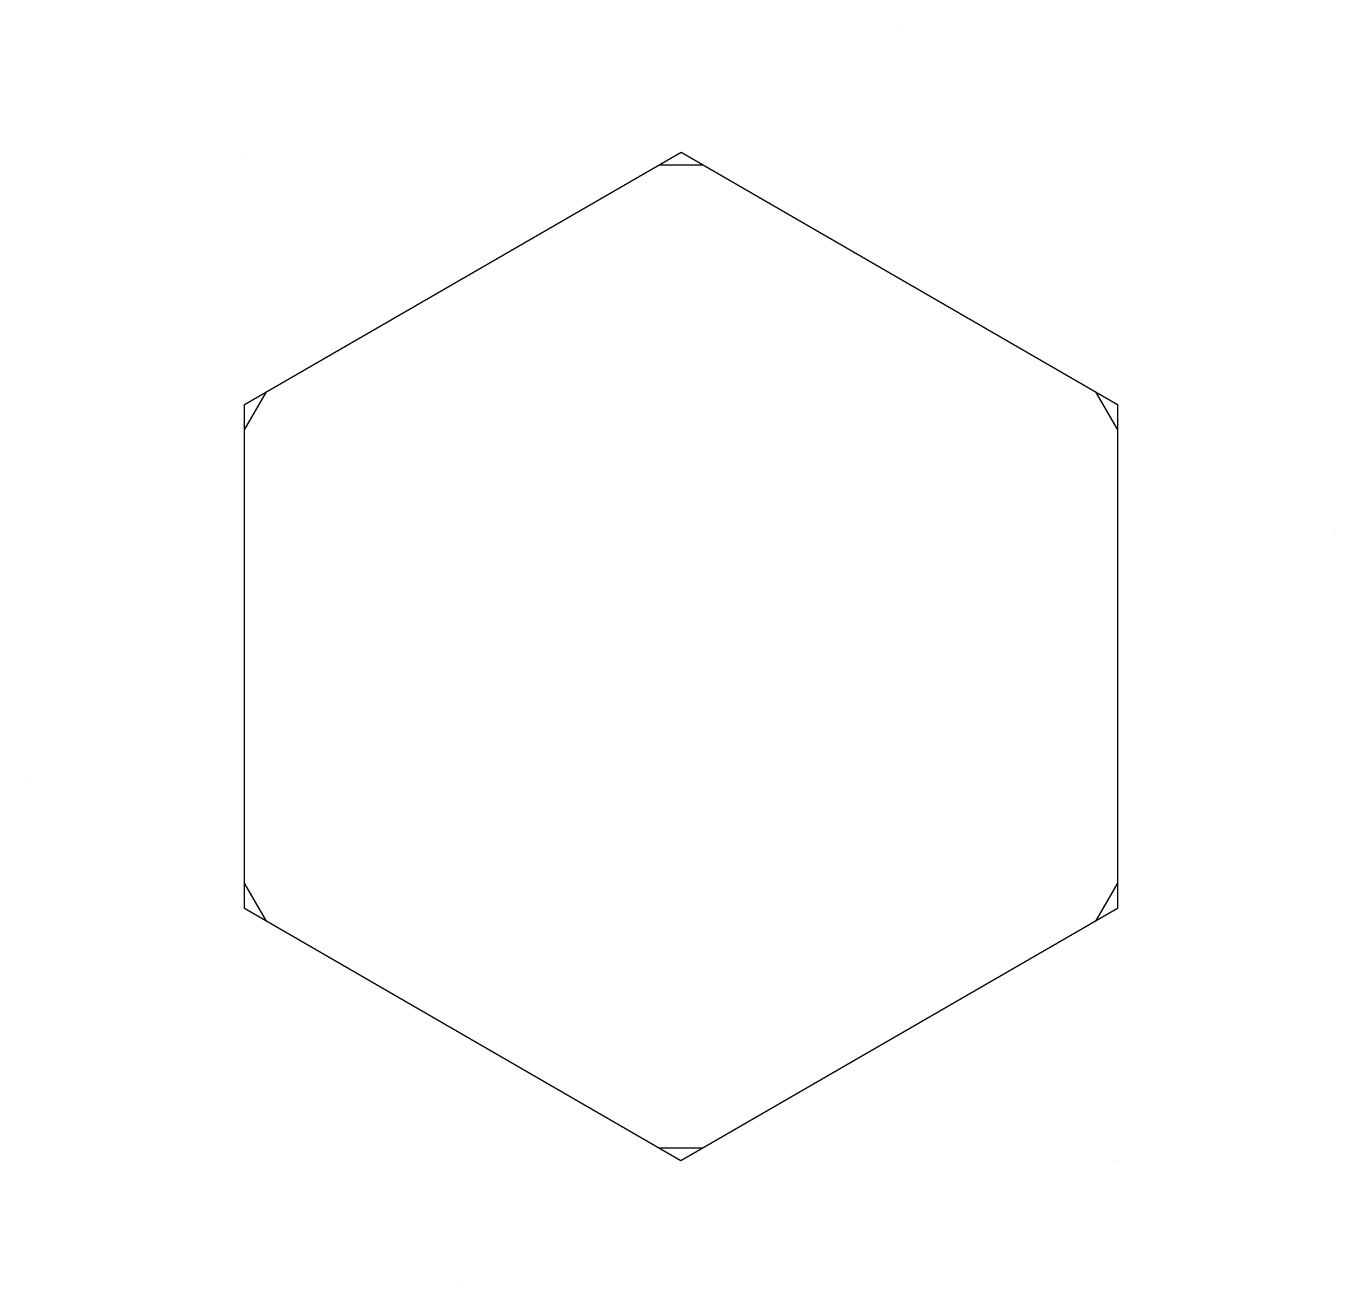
# Model space of a CAD drawing. Extents: x -416 to 2080, y -1039 to 1363.
import ezdxf

# ---------------------------------------------------------------- set-up
doc = ezdxf.new("R2010")
doc.units = 0
doc.layers.add('Layer_1', color=7, linetype='CONTINUOUS')

msp = doc.modelspace()

# ---------------------------------------------------------------- linework, layer by layer
at = {"layer": 'Layer_1', "color": 1}
for points in [[(1248.12, 1362.720491), (1248.12, 1362.720491), (1248.12, 1362.720491), (1248.12, 1362.720491), (1248.12, 1362.720491), (1248.12, 1362.720491), (1248.12, 1362.720491)], [(-0.000002, 1122.519683), (-0.000002, 1122.519683), (-0.000002, 1122.519683), (-0.000002, 1122.519683), (-0.000002, 1122.519683), (-0.000002, 1122.519683), (-0.000002, 1122.519683)], [(-0.000002, 1122.519683), (-0.000002, 1122.519683), (-0.000002, 1122.519683), (-0.000002, 1122.519683), (-0.000002, 1122.519683), (-0.000002, 1122.519683), (-0.000002, 1122.519683)], [(1664.160007, -318.685176), (832.079992, -799.086772), (0.000001, -318.685176), (0.000001, 642.118077), (832.08, 1122.519683), (1664.160007, 642.118069)], [(2080.2, 401.917266), (2080.2, 401.917266), (2080.2, 401.917266), (2080.2, 401.917266), (2080.2, 401.917266), (2080.2, 401.917266), (2080.2, 401.917266)], [(-416.04, -78.484346), (-416.04, -78.484346), (-416.04, -78.484346), (-416.04, -78.484346), (-416.04, -78.484346), (-416.04, -78.484346), (-416.04, -78.484346)], [(1664.16, -799.086765), (1664.16, -799.086765), (1664.16, -799.086765), (1664.16, -799.086765), (1664.16, -799.086765), (1664.16, -799.086765), (1664.16, -799.086765)], [(416.04, -1039.287572), (416.04, -1039.287572), (416.04, -1039.287572), (416.04, -1039.287572), (416.04, -1039.287572), (416.04, -1039.287572), (416.04, -1039.287572)]]:
    msp.add_lwpolyline(points, close=True, dxfattribs=at)
for points in [[(790.143005, 1098.301537), (873.979805, 1098.301537)], [(790.143005, 1098.301537), (873.979805, 1098.301537)], [(0.005033, 593.690494), (41.923434, 666.295294)], [(1622.217978, 666.327496), (1664.136378, 593.722696)], [(41.94203, -342.894576), (0.023628, -270.289776)], [(1664.154973, -270.257575), (1622.236573, -342.862375)], [(874.016995, -774.868611), (790.180195, -774.868611)]]:
    msp.add_lwpolyline(points, dxfattribs=at)

doc.saveas('drawing.dxf')
